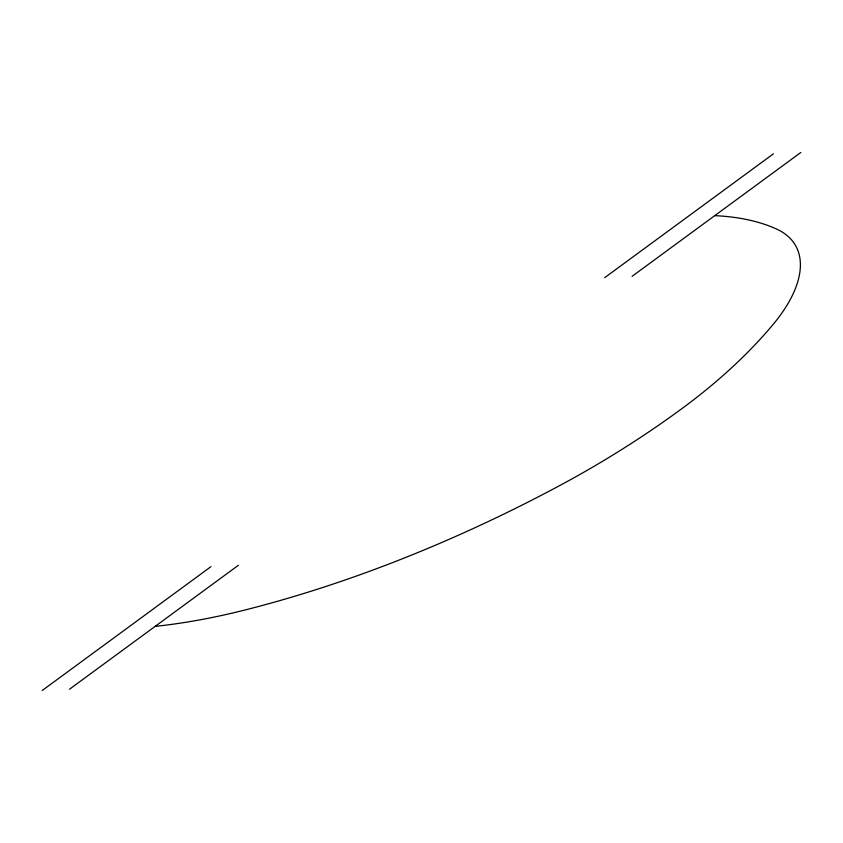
<?xml version="1.0" encoding="UTF-8"?>
<svg xmlns="http://www.w3.org/2000/svg" width="843" height="843" viewBox="0 0 843 843"><rect width="100%" height="100%" fill="white"/><g stroke="black" fill="none" stroke-linecap="round" stroke-linejoin="round"><path stroke-width="1.26" d="M42.15 690.543L210.919 566.675M604.694 277.663L773.463 153.795M69.537 689.205L238.306 565.337M632.081 276.325L800.85 152.457M155.133 626.381A498.561 239.423 -29.8 0 0 245.387 609.9A753.189 361.7 -29.8 0 0 560.627 485.073A498.561 239.423 -29.8 0 0 681.681 408.792A318.327 152.868 -29.8 0 0 773.063 324.513A150.96 72.487 -29.8 0 0 776.719 229.127A318.327 152.868 -29.8 0 0 714.759 215.65"/></g></svg>
